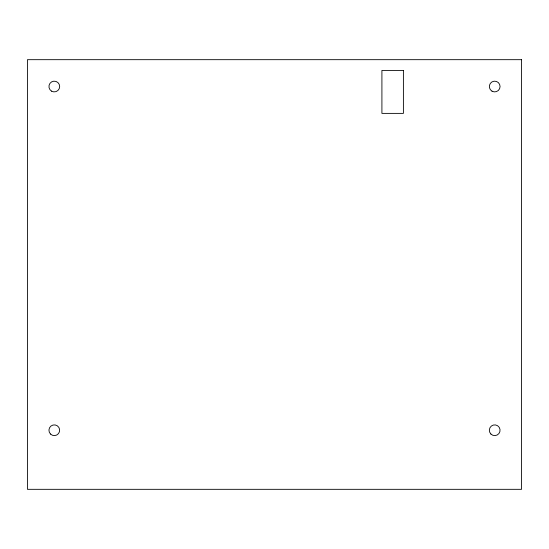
<?xml version="1.0" encoding="UTF-8"?>
<svg xmlns="http://www.w3.org/2000/svg" width="549" height="549" viewBox="0 0 549 549"><rect width="100%" height="100%" fill="white"/><g stroke="black" fill="none" stroke-linecap="round" stroke-linejoin="round"><path stroke-width="0.82" d="M521.55 59.676L27.45 59.676L27.45 489.324L521.55 489.324L521.55 59.676M403.398 70.416L381.912 70.416L381.912 113.382L403.398 113.382L403.398 70.416M50.508 434.046A5.373 5.373 0 0 0 59.491 431.638A5.373 5.373 0 0 0 52.91 425.063A5.373 5.373 0 0 0 50.508 434.046M492.014 91.175A5.373 5.373 0 0 0 500.07 86.529A5.373 5.373 0 0 0 492.014 81.876A5.373 5.373 0 0 0 492.014 91.175M51.62 91.175A5.373 5.373 0 0 0 59.676 86.529A5.373 5.373 0 0 0 51.62 81.876A5.373 5.373 0 0 0 51.62 91.175M490.902 434.046A5.373 5.373 0 0 0 499.885 431.638A5.373 5.373 0 0 0 493.304 425.063A5.373 5.373 0 0 0 490.902 434.046"/></g></svg>
